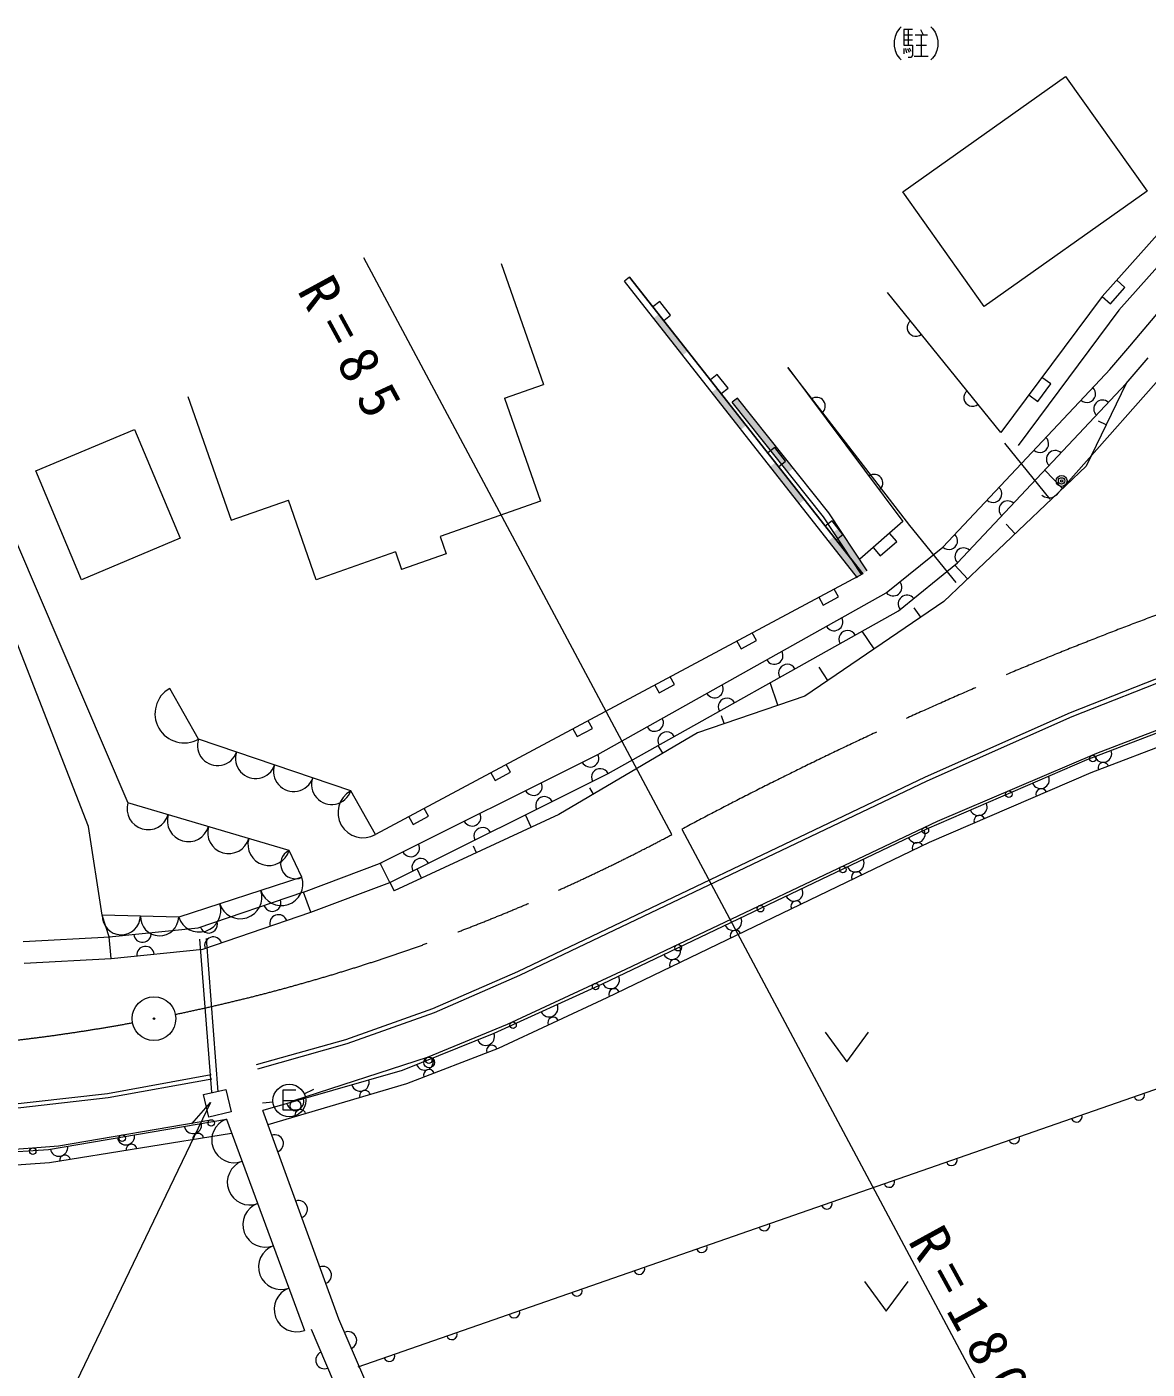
# Model space of a CAD drawing. Units: millimetres, scale not verified. Extents: x 40000 to 680000, y 20000 to 380000.
# Drawn here: x 169464 to 220864, y 263942 to 325537 of the extents above; entities that cross this region are included whole.
import ezdxf

# ---------------------------------------------------------------- set-up
doc = ezdxf.new("R2010")
doc.units = ezdxf.units.MM
doc.header["$LTSCALE"] = 1000
doc.linetypes.add('CHAIN', pattern=[18.5, 12, -1.5, 3.5, -1.5])
for name, color, linetype, lineweight in [('M-BGD', 7, 'Continuous', 13), ('M-BMK', 2, 'CHAIN', 13), ('M-BMK-SRVR', 3, 'Continuous', 13), ('M-STR-HTXT', 7, 'Continuous', 13)]:
    doc.layers.add(name, color=color, linetype=linetype, lineweight=lineweight)
doc.styles.add('ＭＳ ゴシック', font='')
doc.styles.get('ＭＳ ゴシック').set_extended_font_data('MS Gothic')

msp = doc.modelspace()

# ---------------------------------------------------------------- hatches: boundary and pattern name
at = {"layer": 'M-BGD'}
for points in [[(199793, 310652), (198456, 312354), (198220, 312169), (199557, 310467)], [(202468, 307247), (201130, 308949), (200894, 308764), (202232, 307062)], [(204630, 305283), (202065, 308498), (201831, 308311), (204396, 305096)], [(205142, 303842), (203805, 305544), (203569, 305359), (204906, 303656)], [(208011, 300571), (206728, 302527), (206478, 302362), (207760, 300406)], [(207816, 300437), (206479, 302139), (206243, 301954), (207580, 300251)]]:
    msp.add_hatch(color=256, dxfattribs=at).paths.add_polyline_path(points)

# ---------------------------------------------------------------- linework, layer by layer
for p, q in [((209382, 325297), (209302, 325097)), ((209502, 325457), (209382, 325297)), ((209582, 325537), (209502, 325457)), ((210102, 325417), (209702, 325417)), ((209702, 325417), (209702, 324697)), ((209902, 325417), (209902, 324697)), ((210462, 325417), (210582, 325177)), ((210942, 325537), (211022, 325457)), ((211022, 325457), (211142, 325297)), ((211142, 325297), (211222, 325097)), ((209302, 325097), (209262, 324897)), ((209262, 324897), (209262, 324657)), ((209262, 324657), (209302, 324457)), ((209702, 325177), (210102, 325177)), ((209702, 324937), (210102, 324937)), ((209702, 324697), (210102, 324697)), ((210102, 324697), (210102, 324217)), ((210222, 325177), (210782, 325177)), ((210262, 324697), (210742, 324697)), ((210502, 325177), (210502, 324177)), ((211222, 325097), (211262, 324897)), ((211262, 324657), (211222, 324457)), ((211262, 324897), (211262, 324657)), ((209302, 324457), (209382, 324257)), ((209382, 324257), (209502, 324097)), ((209502, 324097), (209582, 324017)), ((209702, 324537), (209702, 324297)), ((209782, 324537), (209822, 324337)), ((209862, 324537), (209942, 324377)), ((210022, 324137), (209902, 324137)), ((209942, 324577), (210022, 324417)), ((210102, 324217), (210022, 324137)), ((210822, 324177), (210182, 324177)), ((211022, 324097), (210942, 324017)), ((211142, 324257), (211022, 324097)), ((211222, 324457), (211142, 324257)), ((209652, 317964), (217125, 323264)), ((217125, 323264), (220861, 317997)), ((213387, 312697), (209652, 317964)), ((220861, 317997), (213387, 312697)), ((222809, 317669), (218802, 313163)), ((223492, 316946), (219572, 312537)), ((220152, 310980), (223754, 315271)), ((191233, 314674), (193176, 309127)), ((197119, 314057), (196883, 313872)), ((207580, 300251), (196883, 313872)), ((197119, 314057), (207816, 300437)), ((207816, 300437), (197119, 314057)), ((219176, 312831), (219840, 313578)), ((219840, 313578), (219467, 313911)), ((198504, 312941), (198190, 312694)), ((198998, 312311), (198504, 312941)), ((214150, 306917), (208952, 313345)), ((218802, 313163), (214150, 306917)), ((218802, 313163), (219176, 312831)), ((198684, 312064), (198998, 312311)), ((219572, 312537), (214946, 306324)), ((219148, 309815), (220160, 310990)), ((209971, 302660), (204380, 309900)), ((204380, 309900), (209658, 302838)), ((211493, 301664), (219176, 309846)), ((217128, 304535), (222325, 310410)), ((219899, 309168), (220911, 310343)), ((201140, 309585), (200825, 309338)), ((201634, 308956), (201140, 309585)), ((216439, 309153), (216038, 309452)), ((191372, 308495), (193176, 309127)), ((201319, 308709), (201634, 308956)), ((212169, 300935), (219899, 309168)), ((215441, 308650), (215842, 308351)), ((215842, 308351), (216439, 309153)), ((219899, 309168), (218068, 305385)), ((176851, 308577), (178841, 302898)), ((191372, 308495), (193028, 303772)), ((202065, 308498), (201831, 308311)), ((206021, 303058), (201831, 308311)), ((206264, 303234), (202065, 308498)), ((218984, 307276), (218629, 307448)), ((169878, 305161), (174410, 307062)), ((174410, 307062), (176504, 302068)), ((203776, 306229), (203461, 305982)), ((204270, 305600), (203776, 306229)), ((214325, 306434), (216393, 303856)), ((203955, 305353), (204270, 305600)), ((171972, 300167), (169878, 305161)), ((218068, 305385), (211539, 299172)), ((216980, 304350), (216172, 305199)), ((216799, 304163), (217128, 304535)), ((178841, 302898), (181463, 303817)), ((182742, 300167), (181463, 303817)), ((193028, 303772), (188421, 302157)), ((216072, 304006), (216027, 304045)), ((216160, 303954), (216072, 304006)), ((216290, 303920), (216160, 303954)), ((216390, 303912), (216290, 303920)), ((216487, 303932), (216390, 303912)), ((216612, 303982), (216487, 303932)), ((216693, 304044), (216612, 303982)), ((216799, 304163), (216693, 304044)), ((207760, 300406), (206021, 303058)), ((208011, 300571), (206264, 303234)), ((206411, 302873), (206097, 302626)), ((206905, 302244), (206411, 302873)), ((209658, 302838), (207680, 301111)), ((212107, 300036), (209971, 302660)), ((214804, 302279), (214389, 302714)), ((168988, 301878), (174103, 289933)), ((176504, 302068), (171972, 300167)), ((188421, 302157), (188704, 301350)), ((206591, 301997), (206905, 302244)), ((208621, 301269), (209374, 301926)), ((209374, 301926), (209045, 302303)), ((172287, 288847), (167369, 301470)), ((186379, 301442), (182742, 300167)), ((186379, 301442), (186661, 300634)), ((188704, 301350), (186661, 300634)), ((208292, 301645), (208621, 301269)), ((208896, 299567), (211493, 301664)), ((209453, 298743), (212169, 300935)), ((212627, 300208), (212037, 300828)), ((207816, 300437), (185464, 288473)), ((195665, 292151), (208896, 299567)), ((205803, 299359), (205992, 299007)), ((205992, 299007), (206697, 299384)), ((206697, 299384), (206509, 299737)), ((196129, 291274), (209453, 298743)), ((211539, 299172), (205155, 294824)), ((210475, 298447), (210180, 298881)), ((202935, 297371), (202747, 297723)), ((208347, 296998), (207793, 297812)), ((202041, 297346), (202230, 296993)), ((202230, 296993), (202935, 297371)), ((225833, 297401), (217327, 294063)), ((225905, 297217), (217404, 293880)), ((199173, 295357), (198984, 295710)), ((206219, 295549), (205811, 296148)), ((177343, 292854), (176019, 295181)), ((198279, 295332), (198468, 294980)), ((198468, 294980), (199173, 295357)), ((203924, 294403), (203569, 295444)), ((218563, 292210), (226116, 295117)), ((205155, 294824), (200232, 293142)), ((226179, 294980), (218092, 291904)), ((201463, 293563), (201342, 293916)), ((217327, 294063), (210673, 291108)), ((217404, 293880), (210756, 290928)), ((218303, 291314), (226068, 294313)), ((194517, 293319), (194706, 292966)), ((194706, 292966), (195411, 293343)), ((195411, 293343), (195222, 293696)), ((184324, 290481), (177343, 292854)), ((200232, 293142), (193870, 289394)), ((185671, 287154), (195665, 292151)), ((198641, 292205), (198430, 292564)), ((211243, 289090), (218563, 292210)), ((191649, 291330), (191460, 291683)), ((218092, 291904), (210740, 288713)), ((186114, 286267), (196129, 291274)), ((190755, 291305), (190944, 290952)), ((190944, 290952), (191649, 291330)), ((210673, 291108), (191982, 282180)), ((210756, 290928), (192064, 282000)), ((210882, 288124), (218303, 291314)), ((185464, 288473), (184324, 290481)), ((195460, 290331), (195294, 290613)), ((181495, 287743), (174103, 289933)), ((187887, 289316), (187698, 289669)), ((193870, 289394), (186312, 285889)), ((186993, 289291), (187182, 288939)), ((187182, 288939), (187887, 289316)), ((192610, 288810), (192345, 289382)), ((196940, 282304), (211243, 289090)), ((172917, 284777), (172287, 288847)), ((210740, 288713), (195854, 281611)), ((182088, 286511), (181495, 287743)), ((190091, 287641), (189952, 287940)), ((196086, 280993), (210882, 288124)), ((182152, 285837), (185766, 287195)), ((186114, 286267), (185671, 287154)), ((182088, 286511), (176430, 284686)), ((187572, 286473), (187375, 286897)), ((177323, 284187), (182180, 285847)), ((182501, 284909), (182152, 285837)), ((182501, 284909), (186114, 286267)), ((186114, 286267), (186312, 285889)), ((176430, 284686), (172917, 284777)), ((173235, 283774), (172917, 284777)), ((177536, 283212), (182501, 284909)), ((173235, 283774), (177323, 284187)), ((169294, 283565), (173282, 283777)), ((173335, 282787), (173235, 283774)), ((177392, 283679), (177934, 276652)), ((177689, 283702), (178230, 276674)), ((169346, 282575), (173335, 282787)), ((173335, 282787), (177536, 283212)), ((191982, 282180), (188076, 280476)), ((191523, 279773), (196940, 282304)), ((192064, 282000), (188149, 280292)), ((195854, 281611), (190891, 279347)), ((191100, 278673), (196086, 280993)), ((188076, 280476), (184078, 279060)), ((188149, 280292), (184138, 278871)), ((187844, 278252), (191523, 279773)), ((184078, 279060), (179990, 277906)), ((184663, 264048), (227663, 279026)), ((190891, 279347), (186690, 277645)), ((206086, 279406), (207086, 278046)), ((207086, 278046), (208086, 279406)), ((184138, 278871), (180044, 277715)), ((186900, 277051), (191100, 278673)), ((181713, 276270), (187844, 278252)), ((177922, 277445), (173162, 276581)), ((177958, 277250), (173191, 276385)), ((186690, 277645), (180285, 275805)), ((173162, 276581), (167148, 275903)), ((177571, 276544), (178592, 276782)), ((178592, 276782), (178833, 275748)), ((180533, 275165), (186900, 277051)), ((181208, 276745), (181206, 275845)), ((181808, 276744), (181208, 276745)), ((182182, 276578), (182631, 276787)), ((173191, 276385), (167167, 275706)), ((177812, 275510), (177571, 276544)), ((180767, 276194), (180273, 276147)), ((181207, 276265), (181717, 276264)), ((170462, 274027), (178619, 275419)), ((170913, 274185), (177901, 275387)), ((178833, 275748), (177812, 275510)), ((178619, 275419), (182205, 265721)), ((183782, 266231), (180285, 275805)), ((181206, 275845), (181806, 275844)), ((178849, 274756), (170503, 273403)), ((164959, 273730), (170913, 274185)), ((164331, 273607), (170462, 274027)), ((170503, 273403), (164237, 272984)), ((207894, 267965), (208894, 266605)), ((208894, 266605), (209894, 267965)), ((188647, 254935), (183782, 266231)), ((182511, 265783), (187382, 254390))]:
    msp.add_line(p, q, dxfattribs=at)
for centre, radius in [((216940, 304700), 250), ((216940, 304700), 150), ((216940, 304700), 50), ((218369, 291964), 150), ((214520, 290323), 150), ((210687, 288660), 150), ((206907, 286867), 150), ((203126, 285073), 150), ((199346, 283280), 150), ((195561, 281495), 150), ((191770, 279723), 150), ((187921, 278015), 250), ((187901, 278114), 150), ((181507, 276265), 750), ((181790, 276032), 250), ((177926, 275239), 150), ((173844, 274537), 150), ((169733, 273944), 150)]:
    msp.add_circle(centre, radius, dxfattribs=at)
for centre, radius, start, end in [((210251, 311738), 400, 128.96465, 308.96465), ((212851, 308524), 400, 128.96465, 308.96465), ((218099, 308700), 400, 226.80343, 46.80343), ((205699, 308134), 400, 306.7746, 126.7746), ((218813, 308011), 400, 46.80343, 226.80343), ((215945, 306406), 400, 226.80343, 46.80343), ((216641, 305698), 400, 46.80343, 226.80343), ((208338, 304603), 400, 306.7746, 126.7746), ((213792, 304112), 400, 226.80343, 46.80343), ((214468, 303384), 400, 46.80343, 226.80343), ((211767, 301956), 400, 226.80343, 46.80343), ((212443, 301227), 400, 46.80343, 226.80343), ((209210, 299820), 400, 218.9179, 38.9179), ((209844, 299058), 400, 38.9179, 218.9179), ((206503, 298226), 400, 209.27105, 29.27105), ((207124, 297437), 400, 29.27105, 209.27105), ((203758, 296687), 400, 209.27105, 29.27105), ((204355, 295885), 400, 29.27105, 209.27105), ((176681, 294017), 1338, 119.62375, 299.62375), ((201014, 295149), 400, 209.27105, 29.27105), ((201587, 294334), 400, 29.27105, 209.27105), ((198269, 293610), 400, 209.27105, 29.27105), ((178215, 292557), 922, 161.22868, 341.22868), ((198819, 292782), 400, 29.27105, 209.27105), ((179961, 291964), 922, 161.22868, 341.22868), ((195307, 291972), 400, 206.56505, 26.56505), ((218839, 292188), 400, 200.82672, 20.82672), ((181706, 291371), 922, 161.22868, 341.22868), ((195771, 291095), 400, 26.56505, 206.56505), ((218858, 291528), 250, 21.12145, 201.12145), ((183451, 290778), 922, 161.22868, 341.22868), ((192707, 290672), 400, 206.56505, 26.56505), ((215974, 290984), 400, 203.46233, 23.46233), ((184894, 289477), 1154, 119.60445, 299.60445), ((193210, 289815), 400, 26.56505, 206.56505), ((216009, 290328), 250, 23.25892, 203.25892), ((175027, 289660), 964, 163.49564, 343.49564), ((213123, 289747), 400, 203.46233, 23.46233), ((176875, 289112), 964, 163.49564, 343.49564), ((189892, 289264), 400, 206.56505, 26.56505), ((213168, 289107), 250, 23.25892, 203.25892), ((178723, 288565), 964, 163.49564, 343.49564), ((180571, 288017), 964, 163.49564, 343.49564), ((190372, 288396), 400, 26.56505, 206.56505), ((210279, 288493), 400, 205.50391, 25.50391), ((181791, 287127), 684, 115.70995, 295.70995), ((187078, 287857), 400, 206.56505, 26.56505), ((210339, 287862), 250, 25.73105, 205.73105), ((187534, 286977), 400, 26.56505, 206.56505), ((207474, 287155), 400, 205.50391, 25.50391), ((181145, 286207), 991, 197.8787, 17.8787), ((207553, 286520), 250, 25.73105, 205.73105), ((179259, 285599), 991, 197.8787, 17.8787), ((204669, 285816), 400, 205.50391, 25.50391), ((177373, 284990), 991, 197.8787, 17.8787), ((180723, 285349), 400, 198.87455, 18.87455), ((204768, 285178), 250, 25.73105, 205.73105), ((173795, 284755), 879, 178.51213, 358.51213), ((175552, 284709), 879, 178.51213, 358.51213), ((181007, 284398), 400, 18.87455, 198.87455), ((201864, 284478), 400, 205.50391, 25.50391), ((174768, 283929), 400, 185.76789, 5.76789), ((177808, 284352), 400, 198.87455, 18.87455), ((201983, 283835), 250, 25.73105, 205.73105), ((174905, 282946), 400, 5.76789, 185.76789), ((178021, 283377), 400, 18.87455, 198.87455), ((199059, 283140), 400, 205.50391, 25.50391), ((199198, 282493), 250, 25.73105, 205.73105), ((196254, 281802), 400, 205.50391, 25.50391), ((196413, 281151), 250, 25.73105, 205.73105), ((193429, 280505), 400, 204.52686, 24.52686), ((193612, 279842), 250, 24.95383, 204.95383), ((190521, 279197), 400, 202.0456, 22.0456), ((190800, 278557), 250, 21.11697, 201.11697), ((187715, 278061), 400, 202.0456, 22.0456), ((184766, 277093), 400, 196.02968, 16.02968), ((187916, 277443), 250, 21.11697, 201.11697), ((184980, 276482), 250, 16.49751, 196.49751), ((220497, 276530), 250, 199.20375, 19.20375), ((181779, 276234), 400, 196.02968, 16.02968), ((178978, 274449), 1034, 110.29299, 290.29299), ((182015, 275604), 250, 16.49751, 196.49751), ((217630, 275531), 250, 199.20375, 19.20375), ((177083, 275157), 400, 189.68257, 9.68257), ((177322, 274508), 250, 9.2072, 189.2072), ((170938, 274108), 400, 189.68257, 9.68257), ((174011, 274632), 400, 189.68257, 9.68257), ((174268, 274013), 250, 9.2072, 189.2072), ((180837, 274296), 400, 290.06096, 110.06096), ((214763, 274533), 250, 199.20375, 19.20375), ((171214, 273518), 250, 9.2072, 189.2072), ((211896, 273534), 250, 199.20375, 19.20375), ((179695, 272509), 1034, 110.29299, 290.29299), ((209030, 272536), 250, 199.20375, 19.20375), ((181939, 271278), 400, 290.06096, 110.06096), ((180412, 270570), 1034, 110.29299, 290.29299), ((206163, 271537), 250, 199.20375, 19.20375), ((203296, 270539), 250, 199.20375, 19.20375), ((181130, 268630), 1034, 110.29299, 290.29299), ((200430, 269540), 250, 199.20375, 19.20375), ((183041, 268260), 400, 290.06096, 110.06096), ((197563, 268542), 250, 199.20375, 19.20375), ((181847, 266691), 1034, 110.29299, 290.29299), ((194696, 267543), 250, 199.20375, 19.20375), ((191829, 266544), 250, 199.20375, 19.20375), ((184198, 265264), 400, 293.30259, 113.30259), ((188963, 265546), 250, 199.20375, 19.20375), ((183120, 264359), 400, 113.14936, 293.14936), ((186096, 264547), 250, 199.20375, 19.20375)]:
    msp.add_arc(centre, radius, start, end, dxfattribs=at)
at = {"layer": 'M-BMK'}
for centre, radius, start, end in [((284288, 129930), 180000, 103.14227, 118.09821), ((159016, 363451), 85000, 281.72836, 298.09821), ((159016, 363451), 85000, 276.44131, 280.36089)]:
    msp.add_arc(centre, radius, start, end, dxfattribs=at)
at = {"layer": 'M-BMK-SRVR'}
for radius in [1000, 40]:
    msp.add_circle((175297, 280025), radius, dxfattribs=at)
at = {"layer": 'M-STR-HTXT'}
for p, q in [((199050, 288469), (184920, 314934)), ((199511, 288716), (213641, 262251)), ((177886, 276179), (166370, 252218)), ((177029, 275204), (177886, 276179))]:
    msp.add_line(p, q, dxfattribs=at)

# ---------------------------------------------------------------- texts
at = {"layer": 'M-STR-HTXT', "char_height": 1833, "attachment_point": 7, "style": 'ＭＳ ゴシック'}
for s, insert, rotation in [('\\T1.5;R=85', (181816, 313432), 298.6), ('\\T1.46;R=180', (209835, 269820), 298.8)]:
    msp.add_mtext(s, dxfattribs=dict(at, insert=insert, rotation=rotation))

doc.saveas('drawing.dxf')
